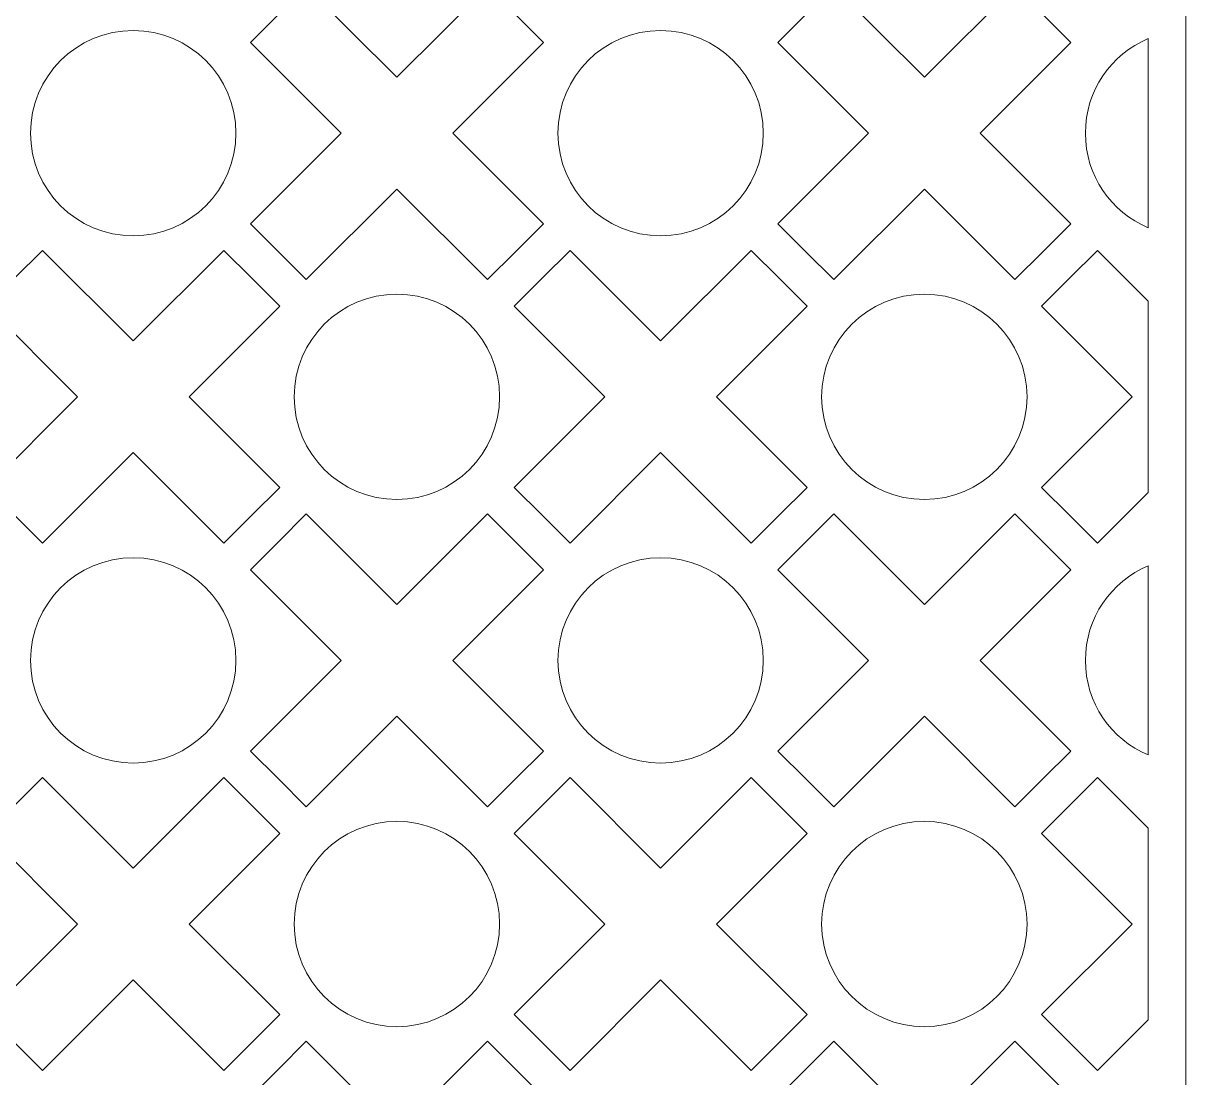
# Model space of a CAD drawing. Header units: centimetres. Extents: x -9.2 to 9.4, y -3.1 to 14.1.
# Drawn here: x -5.18 to -0.16, y 4.82 to 9.37 of the extents above; entities that cross this region are included whole.
import ezdxf

# ---------------------------------------------------------------- set-up
doc = ezdxf.new("R2010")
doc.units = ezdxf.units.CM
doc.header["$MEASUREMENT"] = 0
doc.layers.add('layer 1', color=7, linetype='Continuous')

msp = doc.modelspace()

# ---------------------------------------------------------------- linework, layer by layer
at = {"layer": 'layer 1', "color": 242, "lineweight": 9}
for points, knots in [([(-9.24841, 14.07926), (-9.24841, 14.07926), (-9.08592, 14.07926), (-9.08592, 14.07926), (-9.08592, 14.07926), (-9.08592, 14.07926), (-0.32213, 14.07926), (-0.32213, 14.07926), (-0.32213, 14.07926), (-0.32213, 14.07926), (-0.15964, 14.07926), (-0.15964, 14.07926), (-0.15964, 14.07926), (-0.15964, 14.07926), (-0.15964, 13.91677), (-0.15964, 13.91677), (-0.15964, 13.91677), (-0.15964, 13.91677), (-0.15964, -2.94877), (-0.15964, -2.94877), (-0.15964, -2.94877), (-0.15964, -2.94877), (-0.15964, -3.11126), (-0.15964, -3.11126), (-0.15964, -3.11126), (-0.15964, -3.11126), (-0.32213, -3.11126), (-0.32213, -3.11126), (-0.32213, -3.11126), (-0.32213, -3.11126), (-9.08592, -3.11126), (-9.08592, -3.11126), (-9.08592, -3.11126), (-9.08592, -3.11126), (-9.24841, -3.11126), (-9.24841, -3.11126), (-9.24841, -3.11126), (-9.24841, -3.11126), (-9.24841, -2.94877), (-9.24841, -2.94877), (-9.24841, -2.94877), (-9.24841, -2.94877), (-9.24841, 13.91677), (-9.24841, 13.91677), (-9.24841, 13.91677), (-9.24841, 13.91677), (-9.24841, 14.07926), (-9.24841, 14.07926)], [0, 0, 0, 0, 0.0769231, 0.0769231, 0.0769231, 0.0769231, 0.1538462, 0.1538462, 0.1538462, 0.1538462, 0.2307692, 0.2307692, 0.2307692, 0.2307692, 0.3076923, 0.3076923, 0.3076923, 0.3076923, 0.3846154, 0.3846154, 0.3846154, 0.3846154, 0.4615385, 0.4615385, 0.4615385, 0.4615385, 0.5384615, 0.5384615, 0.5384615, 0.5384615, 0.6153846, 0.6153846, 0.6153846, 0.6153846, 0.6923077, 0.6923077, 0.6923077, 0.6923077, 0.7692308, 0.7692308, 0.7692308, 0.7692308, 0.8461538, 0.8461538, 0.8461538, 0.8461538, 1, 1, 1, 1]), ([(-4.07728, 9.4116), (-4.07728, 9.4116), (-4.19786, 9.29097), (-4.19786, 9.29097), (-4.19786, 9.29097), (-4.19786, 9.29097), (-3.80666, 8.89976), (-3.80666, 8.89976), (-3.80666, 8.89976), (-3.80666, 8.89976), (-4.19786, 8.50852), (-4.19786, 8.50852), (-4.19786, 8.50852), (-4.19786, 8.50852), (-4.07728, 8.38793), (-4.07728, 8.38793), (-4.07728, 8.38793), (-4.07728, 8.38793), (-3.95667, 8.26731), (-3.95667, 8.26731), (-3.95667, 8.26731), (-3.95667, 8.26731), (-3.56541, 8.65853), (-3.56541, 8.65853), (-3.56541, 8.65853), (-3.56541, 8.65853), (-3.17421, 8.26731), (-3.17421, 8.26731), (-3.17421, 8.26731), (-3.17421, 8.26731), (-3.05359, 8.38793), (-3.05359, 8.38793), (-3.05359, 8.38793), (-3.05359, 8.38793), (-2.933, 8.50852), (-2.933, 8.50852), (-2.933, 8.50852), (-2.933, 8.50852), (-3.32423, 8.89976), (-3.32423, 8.89976), (-3.32423, 8.89976), (-3.32423, 8.89976), (-2.933, 9.29097), (-2.933, 9.29097), (-2.933, 9.29097), (-2.933, 9.29097), (-3.05359, 9.4116), (-3.05359, 9.4116), (-3.05359, 9.4116), (-3.05359, 9.4116), (-3.17421, 9.53222), (-3.17421, 9.53222), (-3.17421, 9.53222), (-3.17421, 9.53222), (-3.56541, 9.14099), (-3.56541, 9.14099), (-3.56541, 9.14099), (-3.56541, 9.14099), (-3.95667, 9.53222), (-3.95667, 9.53222), (-3.95667, 9.53222), (-3.95667, 9.53222), (-4.07728, 9.4116), (-4.07728, 9.4116)], [0, 0, 0, 0, 0.0588235, 0.0588235, 0.0588235, 0.0588235, 0.1176471, 0.1176471, 0.1176471, 0.1176471, 0.1764706, 0.1764706, 0.1764706, 0.1764706, 0.2352941, 0.2352941, 0.2352941, 0.2352941, 0.2941176, 0.2941176, 0.2941176, 0.2941176, 0.3529412, 0.3529412, 0.3529412, 0.3529412, 0.4117647, 0.4117647, 0.4117647, 0.4117647, 0.4705882, 0.4705882, 0.4705882, 0.4705882, 0.5294118, 0.5294118, 0.5294118, 0.5294118, 0.5882353, 0.5882353, 0.5882353, 0.5882353, 0.6470588, 0.6470588, 0.6470588, 0.6470588, 0.7058824, 0.7058824, 0.7058824, 0.7058824, 0.7647059, 0.7647059, 0.7647059, 0.7647059, 0.8235294, 0.8235294, 0.8235294, 0.8235294, 0.8823529, 0.8823529, 0.8823529, 0.8823529, 1, 1, 1, 1]), ([(-1.80012, 8.38793), (-1.80012, 8.38793), (-1.67952, 8.26731), (-1.67952, 8.26731), (-1.67952, 8.26731), (-1.67952, 8.26731), (-1.28828, 8.65853), (-1.28828, 8.65853), (-1.28828, 8.65853), (-1.28828, 8.65853), (-0.89706, 8.26731), (-0.89706, 8.26731), (-0.89706, 8.26731), (-0.89706, 8.26731), (-0.77644, 8.38793), (-0.77644, 8.38793), (-0.77644, 8.38793), (-0.77644, 8.38793), (-0.65585, 8.50852), (-0.65585, 8.50852), (-0.65585, 8.50852), (-0.65585, 8.50852), (-1.04706, 8.89976), (-1.04706, 8.89976), (-1.04706, 8.89976), (-1.04706, 8.89976), (-0.65585, 9.29097), (-0.65585, 9.29097), (-0.65585, 9.29097), (-0.65585, 9.29097), (-0.77644, 9.4116), (-0.77644, 9.4116), (-0.77644, 9.4116), (-0.77644, 9.4116), (-0.89706, 9.53222), (-0.89706, 9.53222), (-0.89706, 9.53222), (-0.89706, 9.53222), (-1.28828, 9.14099), (-1.28828, 9.14099), (-1.28828, 9.14099), (-1.28828, 9.14099), (-1.67952, 9.53222), (-1.67952, 9.53222), (-1.67952, 9.53222), (-1.67952, 9.53222), (-1.80012, 9.4116), (-1.80012, 9.4116), (-1.80012, 9.4116), (-1.80012, 9.4116), (-1.92071, 9.29097), (-1.92071, 9.29097), (-1.92071, 9.29097), (-1.92071, 9.29097), (-1.52949, 8.89976), (-1.52949, 8.89976), (-1.52949, 8.89976), (-1.52949, 8.89976), (-1.92071, 8.50852), (-1.92071, 8.50852), (-1.92071, 8.50852), (-1.92071, 8.50852), (-1.80012, 8.38793), (-1.80012, 8.38793)], [0, 0, 0, 0, 0.0588235, 0.0588235, 0.0588235, 0.0588235, 0.1176471, 0.1176471, 0.1176471, 0.1176471, 0.1764706, 0.1764706, 0.1764706, 0.1764706, 0.2352941, 0.2352941, 0.2352941, 0.2352941, 0.2941176, 0.2941176, 0.2941176, 0.2941176, 0.3529412, 0.3529412, 0.3529412, 0.3529412, 0.4117647, 0.4117647, 0.4117647, 0.4117647, 0.4705882, 0.4705882, 0.4705882, 0.4705882, 0.5294118, 0.5294118, 0.5294118, 0.5294118, 0.5882353, 0.5882353, 0.5882353, 0.5882353, 0.6470588, 0.6470588, 0.6470588, 0.6470588, 0.7058824, 0.7058824, 0.7058824, 0.7058824, 0.7647059, 0.7647059, 0.7647059, 0.7647059, 0.8235294, 0.8235294, 0.8235294, 0.8235294, 0.8823529, 0.8823529, 0.8823529, 0.8823529, 1, 1, 1, 1]), ([(-4.70403, 8.45643), (-4.45926, 8.45643), (-4.26068, 8.65502), (-4.26068, 8.89976), (-4.26068, 8.89976), (-4.26068, 9.1445), (-4.45926, 9.34313), (-4.70403, 9.34313), (-4.70403, 9.34313), (-4.94876, 9.34313), (-5.14737, 9.1445), (-5.14737, 8.89976), (-5.14737, 8.89976), (-5.14737, 8.65502), (-4.94876, 8.45643), (-4.70403, 8.45643)], [0, 0, 0, 0, 0.2, 0.2, 0.2, 0.2, 0.4, 0.4, 0.4, 0.4, 0.6, 0.6, 0.6, 0.6, 1, 1, 1, 1]), ([(-2.42687, 8.45643), (-2.18211, 8.45643), (-1.98348, 8.65502), (-1.98348, 8.89976), (-1.98348, 8.89976), (-1.98348, 9.1445), (-2.18211, 9.34313), (-2.42687, 9.34313), (-2.42687, 9.34313), (-2.67159, 9.34313), (-2.87018, 9.1445), (-2.87018, 8.89976), (-2.87018, 8.89976), (-2.87018, 8.65502), (-2.67159, 8.45643), (-2.42687, 8.45643)], [0, 0, 0, 0, 0.2, 0.2, 0.2, 0.2, 0.4, 0.4, 0.4, 0.4, 0.6, 0.6, 0.6, 0.6, 1, 1, 1, 1]), ([(-0.32213, 8.49129), (-0.32213, 8.49129), (-0.32213, 9.30831), (-0.32213, 9.30831), (-0.32213, 9.30831), (-0.48128, 9.24101), (-0.59302, 9.08337), (-0.59302, 8.89976), (-0.59302, 8.89976), (-0.59302, 8.71618), (-0.48128, 8.5586), (-0.32213, 8.49129)], [0, 0, 0, 0, 0.25, 0.25, 0.25, 0.25, 0.5, 0.5, 0.5, 0.5, 1, 1, 1, 1]), ([(-5.21589, 8.27301), (-5.21589, 8.27301), (-5.33646, 8.15241), (-5.33646, 8.15241), (-5.33646, 8.15241), (-5.33646, 8.15241), (-4.94523, 7.76116), (-4.94523, 7.76116), (-4.94523, 7.76116), (-4.94523, 7.76116), (-5.33646, 7.36993), (-5.33646, 7.36993), (-5.33646, 7.36993), (-5.33646, 7.36993), (-5.21589, 7.24934), (-5.21589, 7.24934), (-5.21589, 7.24934), (-5.21589, 7.24934), (-5.09527, 7.12874), (-5.09527, 7.12874), (-5.09527, 7.12874), (-5.09527, 7.12874), (-4.70403, 7.51995), (-4.70403, 7.51995), (-4.70403, 7.51995), (-4.70403, 7.51995), (-4.31278, 7.12874), (-4.31278, 7.12874), (-4.31278, 7.12874), (-4.31278, 7.12874), (-4.19216, 7.24934), (-4.19216, 7.24934), (-4.19216, 7.24934), (-4.19216, 7.24934), (-4.07158, 7.36993), (-4.07158, 7.36993), (-4.07158, 7.36993), (-4.07158, 7.36993), (-4.46282, 7.76116), (-4.46282, 7.76116), (-4.46282, 7.76116), (-4.46282, 7.76116), (-4.07158, 8.15241), (-4.07158, 8.15241), (-4.07158, 8.15241), (-4.07158, 8.15241), (-4.19216, 8.27301), (-4.19216, 8.27301), (-4.19216, 8.27301), (-4.19216, 8.27301), (-4.31278, 8.39362), (-4.31278, 8.39362), (-4.31278, 8.39362), (-4.31278, 8.39362), (-4.70403, 8.00237), (-4.70403, 8.00237), (-4.70403, 8.00237), (-4.70403, 8.00237), (-5.09527, 8.39362), (-5.09527, 8.39362), (-5.09527, 8.39362), (-5.09527, 8.39362), (-5.21589, 8.27301), (-5.21589, 8.27301)], [0, 0, 0, 0, 0.0588235, 0.0588235, 0.0588235, 0.0588235, 0.1176471, 0.1176471, 0.1176471, 0.1176471, 0.1764706, 0.1764706, 0.1764706, 0.1764706, 0.2352941, 0.2352941, 0.2352941, 0.2352941, 0.2941176, 0.2941176, 0.2941176, 0.2941176, 0.3529412, 0.3529412, 0.3529412, 0.3529412, 0.4117647, 0.4117647, 0.4117647, 0.4117647, 0.4705882, 0.4705882, 0.4705882, 0.4705882, 0.5294118, 0.5294118, 0.5294118, 0.5294118, 0.5882353, 0.5882353, 0.5882353, 0.5882353, 0.6470588, 0.6470588, 0.6470588, 0.6470588, 0.7058824, 0.7058824, 0.7058824, 0.7058824, 0.7647059, 0.7647059, 0.7647059, 0.7647059, 0.8235294, 0.8235294, 0.8235294, 0.8235294, 0.8823529, 0.8823529, 0.8823529, 0.8823529, 1, 1, 1, 1]), ([(-2.93871, 7.24934), (-2.93871, 7.24934), (-2.8181, 7.12874), (-2.8181, 7.12874), (-2.8181, 7.12874), (-2.8181, 7.12874), (-2.42687, 7.51995), (-2.42687, 7.51995), (-2.42687, 7.51995), (-2.42687, 7.51995), (-2.03563, 7.12874), (-2.03563, 7.12874), (-2.03563, 7.12874), (-2.03563, 7.12874), (-1.91501, 7.24934), (-1.91501, 7.24934), (-1.91501, 7.24934), (-1.91501, 7.24934), (-1.79441, 7.36993), (-1.79441, 7.36993), (-1.79441, 7.36993), (-1.79441, 7.36993), (-2.18565, 7.76116), (-2.18565, 7.76116), (-2.18565, 7.76116), (-2.18565, 7.76116), (-1.79441, 8.15241), (-1.79441, 8.15241), (-1.79441, 8.15241), (-1.79441, 8.15241), (-1.91501, 8.27301), (-1.91501, 8.27301), (-1.91501, 8.27301), (-1.91501, 8.27301), (-2.03563, 8.39362), (-2.03563, 8.39362), (-2.03563, 8.39362), (-2.03563, 8.39362), (-2.42687, 8.00237), (-2.42687, 8.00237), (-2.42687, 8.00237), (-2.42687, 8.00237), (-2.8181, 8.39362), (-2.8181, 8.39362), (-2.8181, 8.39362), (-2.8181, 8.39362), (-2.93871, 8.27301), (-2.93871, 8.27301), (-2.93871, 8.27301), (-2.93871, 8.27301), (-3.05931, 8.15241), (-3.05931, 8.15241), (-3.05931, 8.15241), (-3.05931, 8.15241), (-2.66809, 7.76116), (-2.66809, 7.76116), (-2.66809, 7.76116), (-2.66809, 7.76116), (-3.05931, 7.36993), (-3.05931, 7.36993), (-3.05931, 7.36993), (-3.05931, 7.36993), (-2.93871, 7.24934), (-2.93871, 7.24934)], [0, 0, 0, 0, 0.0588235, 0.0588235, 0.0588235, 0.0588235, 0.1176471, 0.1176471, 0.1176471, 0.1176471, 0.1764706, 0.1764706, 0.1764706, 0.1764706, 0.2352941, 0.2352941, 0.2352941, 0.2352941, 0.2941176, 0.2941176, 0.2941176, 0.2941176, 0.3529412, 0.3529412, 0.3529412, 0.3529412, 0.4117647, 0.4117647, 0.4117647, 0.4117647, 0.4705882, 0.4705882, 0.4705882, 0.4705882, 0.5294118, 0.5294118, 0.5294118, 0.5294118, 0.5882353, 0.5882353, 0.5882353, 0.5882353, 0.6470588, 0.6470588, 0.6470588, 0.6470588, 0.7058824, 0.7058824, 0.7058824, 0.7058824, 0.7647059, 0.7647059, 0.7647059, 0.7647059, 0.8235294, 0.8235294, 0.8235294, 0.8235294, 0.8823529, 0.8823529, 0.8823529, 0.8823529, 1, 1, 1, 1]), ([(-0.32213, 7.34754), (-0.32213, 7.34754), (-0.32213, 8.17481), (-0.32213, 8.17481), (-0.32213, 8.17481), (-0.32213, 8.17481), (-0.54095, 8.39362), (-0.54095, 8.39362), (-0.54095, 8.39362), (-0.54095, 8.39362), (-0.66154, 8.27301), (-0.66154, 8.27301), (-0.66154, 8.27301), (-0.66154, 8.27301), (-0.78213, 8.15241), (-0.78213, 8.15241), (-0.78213, 8.15241), (-0.78213, 8.15241), (-0.39092, 7.76116), (-0.39092, 7.76116), (-0.39092, 7.76116), (-0.39092, 7.76116), (-0.78213, 7.36993), (-0.78213, 7.36993), (-0.78213, 7.36993), (-0.78213, 7.36993), (-0.66154, 7.24934), (-0.66154, 7.24934), (-0.66154, 7.24934), (-0.66154, 7.24934), (-0.54095, 7.12874), (-0.54095, 7.12874), (-0.54095, 7.12874), (-0.54095, 7.12874), (-0.32213, 7.34754), (-0.32213, 7.34754)], [0, 0, 0, 0, 0.1, 0.1, 0.1, 0.1, 0.2, 0.2, 0.2, 0.2, 0.3, 0.3, 0.3, 0.3, 0.4, 0.4, 0.4, 0.4, 0.5, 0.5, 0.5, 0.5, 0.6, 0.6, 0.6, 0.6, 0.7, 0.7, 0.7, 0.7, 0.8, 0.8, 0.8, 0.8, 1, 1, 1, 1]), ([(-3.56541, 7.31782), (-3.3207, 7.31782), (-3.12208, 7.51644), (-3.12208, 7.76116), (-3.12208, 7.76116), (-3.12208, 8.00593), (-3.3207, 8.20453), (-3.56541, 8.20453), (-3.56541, 8.20453), (-3.81016, 8.20453), (-4.00878, 8.00593), (-4.00878, 7.76116), (-4.00878, 7.76116), (-4.00878, 7.51644), (-3.81016, 7.31782), (-3.56541, 7.31782)], [0, 0, 0, 0, 0.2, 0.2, 0.2, 0.2, 0.4, 0.4, 0.4, 0.4, 0.6, 0.6, 0.6, 0.6, 1, 1, 1, 1]), ([(-1.28828, 7.31782), (-1.04354, 7.31782), (-0.84492, 7.51644), (-0.84492, 7.76116), (-0.84492, 7.76116), (-0.84492, 8.00593), (-1.04354, 8.20453), (-1.28828, 8.20453), (-1.28828, 8.20453), (-1.53302, 8.20453), (-1.73161, 8.00593), (-1.73161, 7.76116), (-1.73161, 7.76116), (-1.73161, 7.51644), (-1.53302, 7.31782), (-1.28828, 7.31782)], [0, 0, 0, 0, 0.2, 0.2, 0.2, 0.2, 0.4, 0.4, 0.4, 0.4, 0.6, 0.6, 0.6, 0.6, 1, 1, 1, 1]), ([(-4.07728, 6.11073), (-4.07728, 6.11073), (-3.95667, 5.99016), (-3.95667, 5.99016), (-3.95667, 5.99016), (-3.95667, 5.99016), (-3.56541, 6.38138), (-3.56541, 6.38138), (-3.56541, 6.38138), (-3.56541, 6.38138), (-3.17421, 5.99016), (-3.17421, 5.99016), (-3.17421, 5.99016), (-3.17421, 5.99016), (-3.05359, 6.11073), (-3.05359, 6.11073), (-3.05359, 6.11073), (-3.05359, 6.11073), (-2.933, 6.23134), (-2.933, 6.23134), (-2.933, 6.23134), (-2.933, 6.23134), (-3.32423, 6.62261), (-3.32423, 6.62261), (-3.32423, 6.62261), (-3.32423, 6.62261), (-2.933, 7.01381), (-2.933, 7.01381), (-2.933, 7.01381), (-2.933, 7.01381), (-3.05359, 7.13444), (-3.05359, 7.13444), (-3.05359, 7.13444), (-3.05359, 7.13444), (-3.17421, 7.25503), (-3.17421, 7.25503), (-3.17421, 7.25503), (-3.17421, 7.25503), (-3.56541, 6.86382), (-3.56541, 6.86382), (-3.56541, 6.86382), (-3.56541, 6.86382), (-3.95667, 7.25503), (-3.95667, 7.25503), (-3.95667, 7.25503), (-3.95667, 7.25503), (-4.07728, 7.13444), (-4.07728, 7.13444), (-4.07728, 7.13444), (-4.07728, 7.13444), (-4.19786, 7.01381), (-4.19786, 7.01381), (-4.19786, 7.01381), (-4.19786, 7.01381), (-3.80666, 6.62261), (-3.80666, 6.62261), (-3.80666, 6.62261), (-3.80666, 6.62261), (-4.19786, 6.23134), (-4.19786, 6.23134), (-4.19786, 6.23134), (-4.19786, 6.23134), (-4.07728, 6.11073), (-4.07728, 6.11073)], [0, 0, 0, 0, 0.0588235, 0.0588235, 0.0588235, 0.0588235, 0.1176471, 0.1176471, 0.1176471, 0.1176471, 0.1764706, 0.1764706, 0.1764706, 0.1764706, 0.2352941, 0.2352941, 0.2352941, 0.2352941, 0.2941176, 0.2941176, 0.2941176, 0.2941176, 0.3529412, 0.3529412, 0.3529412, 0.3529412, 0.4117647, 0.4117647, 0.4117647, 0.4117647, 0.4705882, 0.4705882, 0.4705882, 0.4705882, 0.5294118, 0.5294118, 0.5294118, 0.5294118, 0.5882353, 0.5882353, 0.5882353, 0.5882353, 0.6470588, 0.6470588, 0.6470588, 0.6470588, 0.7058824, 0.7058824, 0.7058824, 0.7058824, 0.7647059, 0.7647059, 0.7647059, 0.7647059, 0.8235294, 0.8235294, 0.8235294, 0.8235294, 0.8823529, 0.8823529, 0.8823529, 0.8823529, 1, 1, 1, 1]), ([(-1.80012, 7.13444), (-1.80012, 7.13444), (-1.92071, 7.01381), (-1.92071, 7.01381), (-1.92071, 7.01381), (-1.92071, 7.01381), (-1.52949, 6.62261), (-1.52949, 6.62261), (-1.52949, 6.62261), (-1.52949, 6.62261), (-1.92071, 6.23134), (-1.92071, 6.23134), (-1.92071, 6.23134), (-1.92071, 6.23134), (-1.80012, 6.11073), (-1.80012, 6.11073), (-1.80012, 6.11073), (-1.80012, 6.11073), (-1.67952, 5.99016), (-1.67952, 5.99016), (-1.67952, 5.99016), (-1.67952, 5.99016), (-1.28828, 6.38138), (-1.28828, 6.38138), (-1.28828, 6.38138), (-1.28828, 6.38138), (-0.89706, 5.99016), (-0.89706, 5.99016), (-0.89706, 5.99016), (-0.89706, 5.99016), (-0.77644, 6.11073), (-0.77644, 6.11073), (-0.77644, 6.11073), (-0.77644, 6.11073), (-0.65585, 6.23134), (-0.65585, 6.23134), (-0.65585, 6.23134), (-0.65585, 6.23134), (-1.04706, 6.62261), (-1.04706, 6.62261), (-1.04706, 6.62261), (-1.04706, 6.62261), (-0.65585, 7.01381), (-0.65585, 7.01381), (-0.65585, 7.01381), (-0.65585, 7.01381), (-0.77644, 7.13444), (-0.77644, 7.13444), (-0.77644, 7.13444), (-0.77644, 7.13444), (-0.89706, 7.25503), (-0.89706, 7.25503), (-0.89706, 7.25503), (-0.89706, 7.25503), (-1.28828, 6.86382), (-1.28828, 6.86382), (-1.28828, 6.86382), (-1.28828, 6.86382), (-1.67952, 7.25503), (-1.67952, 7.25503), (-1.67952, 7.25503), (-1.67952, 7.25503), (-1.80012, 7.13444), (-1.80012, 7.13444)], [0, 0, 0, 0, 0.0588235, 0.0588235, 0.0588235, 0.0588235, 0.1176471, 0.1176471, 0.1176471, 0.1176471, 0.1764706, 0.1764706, 0.1764706, 0.1764706, 0.2352941, 0.2352941, 0.2352941, 0.2352941, 0.2941176, 0.2941176, 0.2941176, 0.2941176, 0.3529412, 0.3529412, 0.3529412, 0.3529412, 0.4117647, 0.4117647, 0.4117647, 0.4117647, 0.4705882, 0.4705882, 0.4705882, 0.4705882, 0.5294118, 0.5294118, 0.5294118, 0.5294118, 0.5882353, 0.5882353, 0.5882353, 0.5882353, 0.6470588, 0.6470588, 0.6470588, 0.6470588, 0.7058824, 0.7058824, 0.7058824, 0.7058824, 0.7647059, 0.7647059, 0.7647059, 0.7647059, 0.8235294, 0.8235294, 0.8235294, 0.8235294, 0.8823529, 0.8823529, 0.8823529, 0.8823529, 1, 1, 1, 1]), ([(-4.70403, 6.17924), (-4.45926, 6.17924), (-4.26068, 6.37786), (-4.26068, 6.62261), (-4.26068, 6.62261), (-4.26068, 6.86736), (-4.45926, 7.06595), (-4.70403, 7.06595), (-4.70403, 7.06595), (-4.94876, 7.06595), (-5.14737, 6.86736), (-5.14737, 6.62261), (-5.14737, 6.62261), (-5.14737, 6.37786), (-4.94876, 6.17924), (-4.70403, 6.17924)], [0, 0, 0, 0, 0.2, 0.2, 0.2, 0.2, 0.4, 0.4, 0.4, 0.4, 0.6, 0.6, 0.6, 0.6, 1, 1, 1, 1]), ([(-2.42687, 6.17924), (-2.18211, 6.17924), (-1.98348, 6.37786), (-1.98348, 6.62261), (-1.98348, 6.62261), (-1.98348, 6.86736), (-2.18211, 7.06595), (-2.42687, 7.06595), (-2.42687, 7.06595), (-2.67159, 7.06595), (-2.87018, 6.86736), (-2.87018, 6.62261), (-2.87018, 6.62261), (-2.87018, 6.37786), (-2.67159, 6.17924), (-2.42687, 6.17924)], [0, 0, 0, 0, 0.2, 0.2, 0.2, 0.2, 0.4, 0.4, 0.4, 0.4, 0.6, 0.6, 0.6, 0.6, 1, 1, 1, 1]), ([(-0.32213, 6.21414), (-0.32213, 6.21414), (-0.32213, 7.03114), (-0.32213, 7.03114), (-0.32213, 7.03114), (-0.48128, 6.96382), (-0.59302, 6.80619), (-0.59302, 6.62261), (-0.59302, 6.62261), (-0.59302, 6.439), (-0.48128, 6.28144), (-0.32213, 6.21414)], [0, 0, 0, 0, 0.25, 0.25, 0.25, 0.25, 0.5, 0.5, 0.5, 0.5, 1, 1, 1, 1]), ([(-5.21589, 4.97216), (-5.21589, 4.97216), (-5.09527, 4.85157), (-5.09527, 4.85157), (-5.09527, 4.85157), (-5.09527, 4.85157), (-4.70403, 5.24278), (-4.70403, 5.24278), (-4.70403, 5.24278), (-4.70403, 5.24278), (-4.31278, 4.85157), (-4.31278, 4.85157), (-4.31278, 4.85157), (-4.31278, 4.85157), (-4.19216, 4.97216), (-4.19216, 4.97216), (-4.19216, 4.97216), (-4.19216, 4.97216), (-4.07158, 5.09278), (-4.07158, 5.09278), (-4.07158, 5.09278), (-4.07158, 5.09278), (-4.46282, 5.48401), (-4.46282, 5.48401), (-4.46282, 5.48401), (-4.46282, 5.48401), (-4.07158, 5.87524), (-4.07158, 5.87524), (-4.07158, 5.87524), (-4.07158, 5.87524), (-4.19216, 5.99587), (-4.19216, 5.99587), (-4.19216, 5.99587), (-4.19216, 5.99587), (-4.31278, 6.11646), (-4.31278, 6.11646), (-4.31278, 6.11646), (-4.31278, 6.11646), (-4.70403, 5.72521), (-4.70403, 5.72521), (-4.70403, 5.72521), (-4.70403, 5.72521), (-5.09527, 6.11646), (-5.09527, 6.11646), (-5.09527, 6.11646), (-5.09527, 6.11646), (-5.21589, 5.99587), (-5.21589, 5.99587), (-5.21589, 5.99587), (-5.21589, 5.99587), (-5.33646, 5.87524), (-5.33646, 5.87524), (-5.33646, 5.87524), (-5.33646, 5.87524), (-4.94523, 5.48401), (-4.94523, 5.48401), (-4.94523, 5.48401), (-4.94523, 5.48401), (-5.33646, 5.09278), (-5.33646, 5.09278), (-5.33646, 5.09278), (-5.33646, 5.09278), (-5.21589, 4.97216), (-5.21589, 4.97216)], [0, 0, 0, 0, 0.0588235, 0.0588235, 0.0588235, 0.0588235, 0.1176471, 0.1176471, 0.1176471, 0.1176471, 0.1764706, 0.1764706, 0.1764706, 0.1764706, 0.2352941, 0.2352941, 0.2352941, 0.2352941, 0.2941176, 0.2941176, 0.2941176, 0.2941176, 0.3529412, 0.3529412, 0.3529412, 0.3529412, 0.4117647, 0.4117647, 0.4117647, 0.4117647, 0.4705882, 0.4705882, 0.4705882, 0.4705882, 0.5294118, 0.5294118, 0.5294118, 0.5294118, 0.5882353, 0.5882353, 0.5882353, 0.5882353, 0.6470588, 0.6470588, 0.6470588, 0.6470588, 0.7058824, 0.7058824, 0.7058824, 0.7058824, 0.7647059, 0.7647059, 0.7647059, 0.7647059, 0.8235294, 0.8235294, 0.8235294, 0.8235294, 0.8823529, 0.8823529, 0.8823529, 0.8823529, 1, 1, 1, 1]), ([(-2.93871, 5.99587), (-2.93871, 5.99587), (-3.05931, 5.87524), (-3.05931, 5.87524), (-3.05931, 5.87524), (-3.05931, 5.87524), (-2.66809, 5.48401), (-2.66809, 5.48401), (-2.66809, 5.48401), (-2.66809, 5.48401), (-3.05931, 5.09278), (-3.05931, 5.09278), (-3.05931, 5.09278), (-3.05931, 5.09278), (-2.93871, 4.97216), (-2.93871, 4.97216), (-2.93871, 4.97216), (-2.93871, 4.97216), (-2.8181, 4.85157), (-2.8181, 4.85157), (-2.8181, 4.85157), (-2.8181, 4.85157), (-2.42687, 5.24278), (-2.42687, 5.24278), (-2.42687, 5.24278), (-2.42687, 5.24278), (-2.03563, 4.85157), (-2.03563, 4.85157), (-2.03563, 4.85157), (-2.03563, 4.85157), (-1.91501, 4.97216), (-1.91501, 4.97216), (-1.91501, 4.97216), (-1.91501, 4.97216), (-1.79441, 5.09278), (-1.79441, 5.09278), (-1.79441, 5.09278), (-1.79441, 5.09278), (-2.18565, 5.48401), (-2.18565, 5.48401), (-2.18565, 5.48401), (-2.18565, 5.48401), (-1.79441, 5.87524), (-1.79441, 5.87524), (-1.79441, 5.87524), (-1.79441, 5.87524), (-1.91501, 5.99587), (-1.91501, 5.99587), (-1.91501, 5.99587), (-1.91501, 5.99587), (-2.03563, 6.11646), (-2.03563, 6.11646), (-2.03563, 6.11646), (-2.03563, 6.11646), (-2.42687, 5.72521), (-2.42687, 5.72521), (-2.42687, 5.72521), (-2.42687, 5.72521), (-2.8181, 6.11646), (-2.8181, 6.11646), (-2.8181, 6.11646), (-2.8181, 6.11646), (-2.93871, 5.99587), (-2.93871, 5.99587)], [0, 0, 0, 0, 0.0588235, 0.0588235, 0.0588235, 0.0588235, 0.1176471, 0.1176471, 0.1176471, 0.1176471, 0.1764706, 0.1764706, 0.1764706, 0.1764706, 0.2352941, 0.2352941, 0.2352941, 0.2352941, 0.2941176, 0.2941176, 0.2941176, 0.2941176, 0.3529412, 0.3529412, 0.3529412, 0.3529412, 0.4117647, 0.4117647, 0.4117647, 0.4117647, 0.4705882, 0.4705882, 0.4705882, 0.4705882, 0.5294118, 0.5294118, 0.5294118, 0.5294118, 0.5882353, 0.5882353, 0.5882353, 0.5882353, 0.6470588, 0.6470588, 0.6470588, 0.6470588, 0.7058824, 0.7058824, 0.7058824, 0.7058824, 0.7647059, 0.7647059, 0.7647059, 0.7647059, 0.8235294, 0.8235294, 0.8235294, 0.8235294, 0.8823529, 0.8823529, 0.8823529, 0.8823529, 1, 1, 1, 1]), ([(-0.32213, 5.07038), (-0.32213, 5.07038), (-0.32213, 5.89766), (-0.32213, 5.89766), (-0.32213, 5.89766), (-0.32213, 5.89766), (-0.54095, 6.11646), (-0.54095, 6.11646), (-0.54095, 6.11646), (-0.54095, 6.11646), (-0.66154, 5.99587), (-0.66154, 5.99587), (-0.66154, 5.99587), (-0.66154, 5.99587), (-0.78213, 5.87524), (-0.78213, 5.87524), (-0.78213, 5.87524), (-0.78213, 5.87524), (-0.39092, 5.48401), (-0.39092, 5.48401), (-0.39092, 5.48401), (-0.39092, 5.48401), (-0.78213, 5.09278), (-0.78213, 5.09278), (-0.78213, 5.09278), (-0.78213, 5.09278), (-0.66154, 4.97216), (-0.66154, 4.97216), (-0.66154, 4.97216), (-0.66154, 4.97216), (-0.54095, 4.85157), (-0.54095, 4.85157), (-0.54095, 4.85157), (-0.54095, 4.85157), (-0.32213, 5.07038), (-0.32213, 5.07038)], [0, 0, 0, 0, 0.1, 0.1, 0.1, 0.1, 0.2, 0.2, 0.2, 0.2, 0.3, 0.3, 0.3, 0.3, 0.4, 0.4, 0.4, 0.4, 0.5, 0.5, 0.5, 0.5, 0.6, 0.6, 0.6, 0.6, 0.7, 0.7, 0.7, 0.7, 0.8, 0.8, 0.8, 0.8, 1, 1, 1, 1]), ([(-3.56541, 5.04065), (-3.3207, 5.04065), (-3.12208, 5.23928), (-3.12208, 5.48401), (-3.12208, 5.48401), (-3.12208, 5.72876), (-3.3207, 5.92738), (-3.56541, 5.92738), (-3.56541, 5.92738), (-3.81016, 5.92738), (-4.00878, 5.72876), (-4.00878, 5.48401), (-4.00878, 5.48401), (-4.00878, 5.23928), (-3.81016, 5.04065), (-3.56541, 5.04065)], [0, 0, 0, 0, 0.2, 0.2, 0.2, 0.2, 0.4, 0.4, 0.4, 0.4, 0.6, 0.6, 0.6, 0.6, 1, 1, 1, 1]), ([(-1.28828, 5.04065), (-1.04354, 5.04065), (-0.84492, 5.23928), (-0.84492, 5.48401), (-0.84492, 5.48401), (-0.84492, 5.72876), (-1.04354, 5.92738), (-1.28828, 5.92738), (-1.28828, 5.92738), (-1.53302, 5.92738), (-1.73161, 5.72876), (-1.73161, 5.48401), (-1.73161, 5.48401), (-1.73161, 5.23928), (-1.53302, 5.04065), (-1.28828, 5.04065)], [0, 0, 0, 0, 0.2, 0.2, 0.2, 0.2, 0.4, 0.4, 0.4, 0.4, 0.6, 0.6, 0.6, 0.6, 1, 1, 1, 1]), ([(-4.07728, 4.85726), (-4.07728, 4.85726), (-4.19786, 4.73667), (-4.19786, 4.73667), (-4.19786, 4.73667), (-4.19786, 4.73667), (-3.80666, 4.34543), (-3.80666, 4.34543), (-3.80666, 4.34543), (-3.80666, 4.34543), (-4.19786, 3.95418), (-4.19786, 3.95418), (-4.19786, 3.95418), (-4.19786, 3.95418), (-4.07728, 3.83357), (-4.07728, 3.83357), (-4.07728, 3.83357), (-4.07728, 3.83357), (-3.95667, 3.71297), (-3.95667, 3.71297), (-3.95667, 3.71297), (-3.95667, 3.71297), (-3.56541, 4.10422), (-3.56541, 4.10422), (-3.56541, 4.10422), (-3.56541, 4.10422), (-3.17421, 3.71297), (-3.17421, 3.71297), (-3.17421, 3.71297), (-3.17421, 3.71297), (-3.05359, 3.83357), (-3.05359, 3.83357), (-3.05359, 3.83357), (-3.05359, 3.83357), (-2.933, 3.95418), (-2.933, 3.95418), (-2.933, 3.95418), (-2.933, 3.95418), (-3.32423, 4.34543), (-3.32423, 4.34543), (-3.32423, 4.34543), (-3.32423, 4.34543), (-2.933, 4.73667), (-2.933, 4.73667), (-2.933, 4.73667), (-2.933, 4.73667), (-3.05359, 4.85726), (-3.05359, 4.85726), (-3.05359, 4.85726), (-3.05359, 4.85726), (-3.17421, 4.97788), (-3.17421, 4.97788), (-3.17421, 4.97788), (-3.17421, 4.97788), (-3.56541, 4.58662), (-3.56541, 4.58662), (-3.56541, 4.58662), (-3.56541, 4.58662), (-3.95667, 4.97788), (-3.95667, 4.97788), (-3.95667, 4.97788), (-3.95667, 4.97788), (-4.07728, 4.85726), (-4.07728, 4.85726)], [0, 0, 0, 0, 0.0588235, 0.0588235, 0.0588235, 0.0588235, 0.1176471, 0.1176471, 0.1176471, 0.1176471, 0.1764706, 0.1764706, 0.1764706, 0.1764706, 0.2352941, 0.2352941, 0.2352941, 0.2352941, 0.2941176, 0.2941176, 0.2941176, 0.2941176, 0.3529412, 0.3529412, 0.3529412, 0.3529412, 0.4117647, 0.4117647, 0.4117647, 0.4117647, 0.4705882, 0.4705882, 0.4705882, 0.4705882, 0.5294118, 0.5294118, 0.5294118, 0.5294118, 0.5882353, 0.5882353, 0.5882353, 0.5882353, 0.6470588, 0.6470588, 0.6470588, 0.6470588, 0.7058824, 0.7058824, 0.7058824, 0.7058824, 0.7647059, 0.7647059, 0.7647059, 0.7647059, 0.8235294, 0.8235294, 0.8235294, 0.8235294, 0.8823529, 0.8823529, 0.8823529, 0.8823529, 1, 1, 1, 1]), ([(-1.80012, 3.83357), (-1.80012, 3.83357), (-1.67952, 3.71297), (-1.67952, 3.71297), (-1.67952, 3.71297), (-1.67952, 3.71297), (-1.28828, 4.10422), (-1.28828, 4.10422), (-1.28828, 4.10422), (-1.28828, 4.10422), (-0.89706, 3.71297), (-0.89706, 3.71297), (-0.89706, 3.71297), (-0.89706, 3.71297), (-0.77644, 3.83357), (-0.77644, 3.83357), (-0.77644, 3.83357), (-0.77644, 3.83357), (-0.65585, 3.95418), (-0.65585, 3.95418), (-0.65585, 3.95418), (-0.65585, 3.95418), (-1.04706, 4.34543), (-1.04706, 4.34543), (-1.04706, 4.34543), (-1.04706, 4.34543), (-0.65585, 4.73667), (-0.65585, 4.73667), (-0.65585, 4.73667), (-0.65585, 4.73667), (-0.77644, 4.85726), (-0.77644, 4.85726), (-0.77644, 4.85726), (-0.77644, 4.85726), (-0.89706, 4.97788), (-0.89706, 4.97788), (-0.89706, 4.97788), (-0.89706, 4.97788), (-1.28828, 4.58662), (-1.28828, 4.58662), (-1.28828, 4.58662), (-1.28828, 4.58662), (-1.67952, 4.97788), (-1.67952, 4.97788), (-1.67952, 4.97788), (-1.67952, 4.97788), (-1.80012, 4.85726), (-1.80012, 4.85726), (-1.80012, 4.85726), (-1.80012, 4.85726), (-1.92071, 4.73667), (-1.92071, 4.73667), (-1.92071, 4.73667), (-1.92071, 4.73667), (-1.52949, 4.34543), (-1.52949, 4.34543), (-1.52949, 4.34543), (-1.52949, 4.34543), (-1.92071, 3.95418), (-1.92071, 3.95418), (-1.92071, 3.95418), (-1.92071, 3.95418), (-1.80012, 3.83357), (-1.80012, 3.83357)], [0, 0, 0, 0, 0.0588235, 0.0588235, 0.0588235, 0.0588235, 0.1176471, 0.1176471, 0.1176471, 0.1176471, 0.1764706, 0.1764706, 0.1764706, 0.1764706, 0.2352941, 0.2352941, 0.2352941, 0.2352941, 0.2941176, 0.2941176, 0.2941176, 0.2941176, 0.3529412, 0.3529412, 0.3529412, 0.3529412, 0.4117647, 0.4117647, 0.4117647, 0.4117647, 0.4705882, 0.4705882, 0.4705882, 0.4705882, 0.5294118, 0.5294118, 0.5294118, 0.5294118, 0.5882353, 0.5882353, 0.5882353, 0.5882353, 0.6470588, 0.6470588, 0.6470588, 0.6470588, 0.7058824, 0.7058824, 0.7058824, 0.7058824, 0.7647059, 0.7647059, 0.7647059, 0.7647059, 0.8235294, 0.8235294, 0.8235294, 0.8235294, 0.8823529, 0.8823529, 0.8823529, 0.8823529, 1, 1, 1, 1])]:
    msp.add_open_spline(points, degree=3, knots=knots, dxfattribs=at)

doc.saveas('drawing.dxf')
